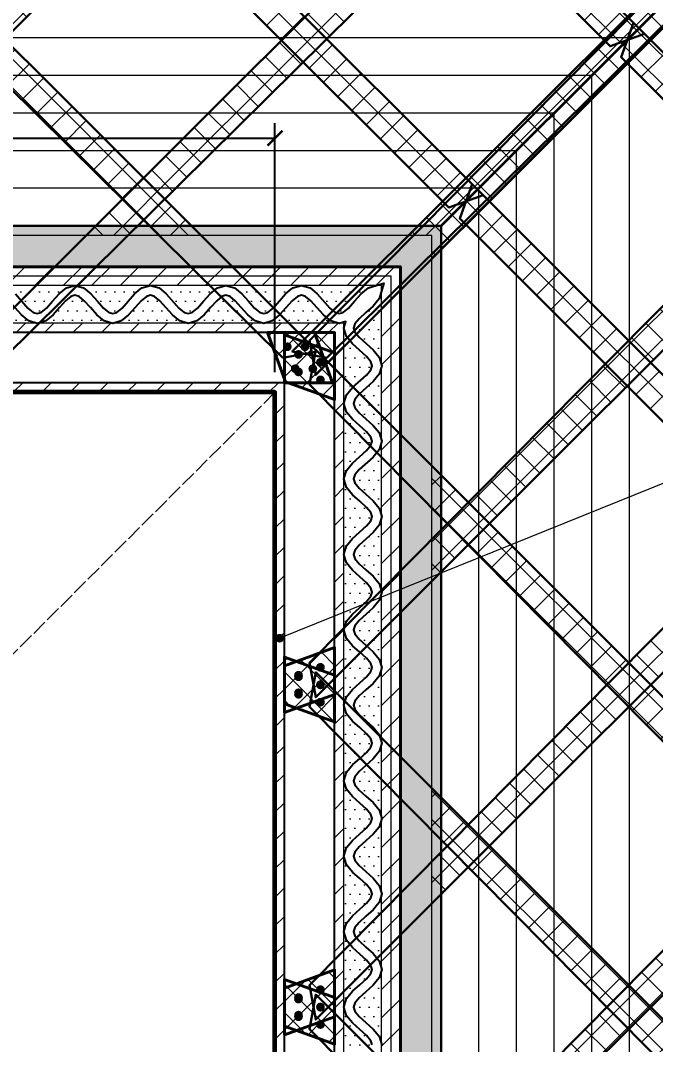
# Model space of a CAD drawing. Header units: millimetres. Extents: x -5750 to 7370, y -6735 to 6000.
# Drawn here: x 1687 to 4216, y -149 to 3931 of the extents above; entities that cross this region are included whole.
import ezdxf

# ---------------------------------------------------------------- set-up
doc = ezdxf.new("R2010")
doc.units = ezdxf.units.MM
doc.linetypes.add('DASHED', pattern=[1.524, 1.27, -0.254])
for name, color, linetype, lineweight in [('ANNOTATION', 4, 'CONTINUOUS', 18), ('CLADDING', 7, 'Continuous', 9), ('DIMS', 3, 'CONTINUOUS', 18), ('HATCH-CAST', 7, 'CONTINUOUS', 9), ('HATCH-INSULATION', 7, 'Continuous', 9), ('HATCH-PRINTED', 7, 'CONTINUOUS', 9), ('HIDDEN-AXIS', 8, 'DASHED', 18), ('LINES', 7, 'CONTINUOUS', 25), ('OUTLINE-CUT', 7, 'CONTINUOUS', 50), ('OUTLINE-FINE', 7, 'CONTINUOUS', 25), ('PRINTED-BEAD', 7, 'CONTINUOUS', 25)]:
    doc.layers.add(name, color=color, linetype=linetype, lineweight=lineweight)
doc.styles.get("Standard").update_dxf_attribs({"font": 'arial.ttf'})
doc.dimstyles.new('PYR-1-50', dxfattribs={"dimscale": 50, "dimtxt": 1.8, "dimasz": 1.2, "dimexe": 1.2, "dimexo": 0.8, "dimgap": 0.6, "dimtad": 1, "dimdec": 0, "dimtxsty": 'Standard', "dimblk": 'ARCHTICK', "dimcen": 2.5, "dimclrd": 3, "dimclre": 3, "dimclrt": 7, "dimazin": 3, "dimtfac": 1, "dimtmove": 0, "dimatfit": 3})

# ---------------------------------------------------------------- blocks, each defined once
blk = doc.blocks.new('_ARCHTICK')
at = {"color": 0, "linetype": 'BYBLOCK', "const_width": 0.15}
blk.add_lwpolyline([(-0.5, -0.5), (0.5, 0.5)], dxfattribs=at)

msp = doc.modelspace()

# ---------------------------------------------------------------- hatches: boundary and pattern name
at = {"layer": 'ANNOTATION', "ltscale": 50}
h = msp.add_hatch(color=7, dxfattribs=at)
h.dxf.hatch_style = 1
edge = h.paths.add_edge_path()
edge.add_arc((2718.8, 1470), 17.5, 0, 360)
at = {"layer": 'CLADDING', "ltscale": 50}
h = msp.add_hatch(color=7, dxfattribs=at)
h.dxf.hatch_style = 1
h.paths.add_polyline_path([(-2862.5, -3112.5), (-2862.5, 3112.5), (3362.5, 3112.5), (3362.5, -3112.5)])
h.paths.add_polyline_path([(-2825, -3075), (3325, -3075), (3325, 3075), (-2825, 3075)])
at = {"layer": 'HATCH-CAST', "ltscale": 50}
h = msp.add_hatch(dxfattribs=at)
h.set_pattern_fill('ANSI37', scale=25.197)
h.paths.add_polyline_path([(-4887.5, -5137.5), (-4887.5, 5137.5), (5387.5, 5137.5), (5387.5, -5137.5)])
h.paths.add_polyline_path([(-4662.5, -1509.4), (-4687.2, -1578), (-4662.5, -1602.7), (-4662.5, -2250.5), (-4687.2, -2275.2), (-4662.5, -2343.8), (-4662.5, -2793.8), (-4687.2, -2862.3), (-4662.5, -2887), (-4662.5, -3534.8), (-4687.2, -3559.5), (-4662.5, -3628.1), (-4662.5, -4078.1), (-4687.2, -4146.7), (-4662.5, -4171.4), (-4662.5, -4819.2), (-4687.2, -4843.9), (-4687.1, -4844.2), (-4731.1, -4887.8), (-4662.5, -4912.5), (-4637.8, -4981.1), (-4594.2, -4937.1), (-4593.9, -4937.2), (-4569.2, -4912.5), (-3921.4, -4912.5), (-3896.7, -4937.2), (-3828.1, -4912.5), (-3378.1, -4912.5), (-3309.5, -4937.2), (-3284.8, -4912.5), (-2637, -4912.5), (-2612.3, -4937.2), (-2543.8, -4912.5), (-2093.8, -4912.5), (-2025.2, -4937.2), (-2000.5, -4912.5), (-1352.7, -4912.5), (-1328, -4937.2), (-1259.4, -4912.5), (-809.4, -4912.5), (-740.8, -4937.2), (-716.1, -4912.5), (-68.3, -4912.5), (-43.6, -4937.2), (25, -4912.5), (475, -4912.5), (543.6, -4937.2), (568.3, -4912.5), (1216.1, -4912.5), (1240.8, -4937.2), (1309.4, -4912.5), (1759.4, -4912.5), (1828, -4937.2), (1852.7, -4912.5), (2500.5, -4912.5), (2525.2, -4937.2), (2593.8, -4912.5), (3043.8, -4912.5), (3112.3, -4937.2), (3137, -4912.5), (3784.8, -4912.5), (3809.5, -4937.2), (3878.1, -4912.5), (4328.1, -4912.5), (4396.7, -4937.2), (4421.4, -4912.5), (5069.2, -4912.5), (5093.9, -4937.2), (5094.2, -4937.1), (5137.8, -4981.1), (5162.5, -4912.5), (5231.1, -4887.8), (5187.1, -4844.2), (5187.2, -4843.9), (5162.5, -4819.2), (5162.5, -4171.4), (5187.2, -4146.7), (5162.5, -4078.1), (5162.5, -3628.1), (5187.2, -3559.5), (5162.5, -3534.8), (5162.5, -2887), (5187.2, -2862.3), (5162.5, -2793.8), (5162.5, -2343.8), (5187.2, -2275.2), (5162.5, -2250.5), (5162.5, -1602.7), (5187.2, -1578), (5162.5, -1509.4), (5162.5, -1059.4), (5187.2, -990.8), (5162.5, -966.1), (5162.5, -318.3), (5187.2, -293.6), (5162.5, -225), (5162.5, 225), (5187.2, 293.6), (5162.5, 318.3), (5162.5, 966.1), (5187.2, 990.8), (5162.5, 1059.4), (5162.5, 1509.4), (5187.2, 1578), (5162.5, 1602.7), (5162.5, 2250.5), (5187.2, 2275.2), (5162.5, 2343.8), (5162.5, 2793.8), (5187.2, 2862.3), (5162.5, 2887), (5162.5, 3534.8), (5187.2, 3559.5), (5162.5, 3628.1), (5162.5, 4078.1), (5187.2, 4146.7), (5162.5, 4171.4), (5162.5, 4819.2), (5187.2, 4843.9), (5187.1, 4844.2), (5231.1, 4887.8), (5162.5, 4912.5), (5137.8, 4981.1), (5094.2, 4937.1), (5093.9, 4937.2), (5069.2, 4912.5), (4421.4, 4912.5), (4396.7, 4937.2), (4328.1, 4912.5), (3878.1, 4912.5), (3809.5, 4937.2), (3784.8, 4912.5), (3137, 4912.5), (3112.3, 4937.2), (3043.8, 4912.5), (2593.8, 4912.5), (2525.2, 4937.2), (2500.5, 4912.5), (1852.7, 4912.5), (1828, 4937.2), (1759.4, 4912.5), (1309.4, 4912.5), (1240.8, 4937.2), (1216.1, 4912.5), (568.3, 4912.5), (543.6, 4937.2), (475, 4912.5), (25, 4912.5), (-43.6, 4937.2), (-68.3, 4912.5), (-716.1, 4912.5), (-740.8, 4937.2), (-809.4, 4912.5), (-1259.4, 4912.5), (-1328, 4937.2), (-1352.7, 4912.5), (-2000.5, 4912.5), (-2025.2, 4937.2), (-2093.8, 4912.5), (-2543.8, 4912.5), (-2612.3, 4937.2), (-2637, 4912.5), (-3284.8, 4912.5), (-3309.5, 4937.2), (-3378.1, 4912.5), (-3828.1, 4912.5), (-3896.7, 4937.2), (-3921.4, 4912.5), (-4569.2, 4912.5), (-4593.9, 4937.2), (-4594.2, 4937.1), (-4637.8, 4981.1), (-4662.5, 4912.5), (-4731.1, 4887.8), (-4687.1, 4844.2), (-4687.2, 4843.9), (-4662.5, 4819.2), (-4662.5, 4171.4), (-4687.2, 4146.7), (-4662.5, 4078.1), (-4662.5, 3628.1), (-4687.2, 3559.5), (-4662.5, 3534.8), (-4662.5, 2887), (-4687.2, 2862.3), (-4662.5, 2793.8), (-4662.5, 2343.8), (-4687.2, 2275.2), (-4662.5, 2250.5), (-4662.5, 1602.7), (-4687.2, 1578), (-4662.5, 1509.4), (-4662.5, 1059.4), (-4687.2, 990.8), (-4662.5, 966.1), (-4662.5, 318.3), (-4687.2, 293.6), (-4662.5, 225), (-4662.5, -225), (-4687.2, -293.6), (-4662.5, -318.3), (-4662.5, -966.1), (-4687.2, -990.8), (-4662.5, -1059.4)])
h = msp.add_hatch(dxfattribs=at)
h.set_pattern_fill('ANSI37', scale=25.197)
h.paths.add_polyline_path([(2405.8, 3075), (2238.7, 3075), (406.4, 4887.8), (543.6, 4937.2)])
h = msp.add_hatch(dxfattribs=at)
h.set_pattern_fill('ANSI37', scale=25.197)
h.paths.add_polyline_path([(3529.5, 3235.6), (3392.3, 3186.2), (1690.8, 4887.8), (1828, 4937.2)])
h = msp.add_hatch(dxfattribs=at)
h.set_pattern_fill('ANSI37', scale=25.197)
h.paths.add_polyline_path([(4171.7, 3877.8), (4034.5, 3828.4), (2975.2, 4887.8), (3112.3, 4937.2)])
h = msp.add_hatch(dxfattribs=at)
h.set_pattern_fill('ANSI37', scale=25.197)
h.paths.add_polyline_path([(2174, 4404.6), (1622.1, 3858.6), (1534.4, 3946.4), (2083.3, 4495.3)])
h = msp.add_hatch(dxfattribs=at)
h.set_pattern_fill('ANSI37', scale=25.197)
h.paths.add_polyline_path([(3458.3, 4404.6), (2906.5, 3858.6), (2818.8, 3946.4), (3367.6, 4495.3)])
h = msp.add_hatch(dxfattribs=at)
h.set_pattern_fill('ANSI37', scale=25.197)
h.paths.add_polyline_path([(4720.6, 4426.7), (4745.3, 4402), (4196.4, 3853.1), (4127.8, 3921.7), (4127.8, 3921.7), (4108.6, 3940.9), (4654.6, 4492.7), (4676.7, 4470.6), (4745.3, 4495.3)])
h = msp.add_hatch(dxfattribs=at)
h.set_pattern_fill('ANSI37', scale=25.197)
h.paths.add_polyline_path([(4171.7, 3877.8), (4127.8, 3921.7), (4127.8, 3921.7), (5187.2, 2862.3), (5137.8, 2725.2), (4078.4, 3784.5), (4103.1, 3853.1)])
h = msp.add_hatch(dxfattribs=at)
h.set_pattern_fill('ANSI37', scale=25.197)
h.paths.add_polyline_path([(2812.7, 3765.9), (2260.9, 3219.9), (2176.6, 3304.2), (2725.5, 3853.1)])
h = msp.add_hatch(dxfattribs=at)
h.set_pattern_fill('ANSI37', scale=25.197)
h.paths.add_polyline_path([(4015.9, 3847.1), (3469.9, 3295.3), (3460.9, 3304.2), (4009.8, 3853.1)])
h = msp.add_hatch(dxfattribs=at)
h.set_pattern_fill('ANSI37', scale=25.197)
h.paths.add_polyline_path([(4103.1, 3853.1), (4078.4, 3784.5), (4103.1, 3759.8), (3554.2, 3210.9), (3529.5, 3235.6), (3485.6, 3279.5), (3469.9, 3295.3), (4015.9, 3847.1), (4034.5, 3828.4)])
h = msp.add_hatch(dxfattribs=at)
h.set_pattern_fill('ANSI37', scale=25.197)
h.paths.add_polyline_path([(5137.8, 1440.8), (3436.2, 3142.3), (3460.9, 3210.9), (3529.5, 3235.6), (5187.2, 1578)])
h = msp.add_hatch(dxfattribs=at)
h.set_pattern_fill('ANSI37', scale=25.197)
h.paths.add_polyline_path([(2114.5, 3075), (1947.3, 3075), (2092.2, 3219.9), (2176.6, 3136.4)])
h = msp.add_hatch(dxfattribs=at)
h.set_pattern_fill('ANSI37', scale=25.197)
h.paths.add_polyline_path([(3367.6, 3210.9), (3377.1, 3201.5), (3252, 3075), (3231.7, 3075)])
h = msp.add_hatch(dxfattribs=at)
h.set_pattern_fill('ANSI37', scale=25.197)
h.paths.add_polyline_path([(3460.9, 3210.9), (3436.2, 3142.3), (3460.9, 3117.6), (3325, 2981.7), (3325, 3075), (3252, 3075), (3377.1, 3201.5), (3392.3, 3186.2)])
h = msp.add_hatch(dxfattribs=at)
h.set_pattern_fill('ANSI37', scale=25.197)
h.paths.add_polyline_path([(4654.6, 3208.3), (4745.3, 3117.6), (4196.4, 2568.8), (4108.6, 2656.5)])
h = msp.add_hatch(dxfattribs=at)
h.set_pattern_fill('ANSI37', scale=25.197)
h.paths.add_polyline_path([(2670.7, 2687.5), (2737.5, 2687.5), (2737.5, 2502)])
h = msp.add_hatch(dxfattribs=at)
h.set_pattern_fill('ANSI37', scale=25.197)
h.paths.add_polyline_path([(2737.5, 2487.5), (2937.5, 2487.5), (2937.5, 2687.5), (2737.5, 2687.5)])
h = msp.add_hatch(dxfattribs=at)
h.set_pattern_fill('ANSI37', scale=25.197)
h.paths.add_polyline_path([(4015.9, 2562.7), (4103.1, 2475.5), (3554.2, 1926.6), (3469.9, 2010.9)])
h = msp.add_hatch(dxfattribs=at)
h.set_pattern_fill('ANSI37', scale=25.197)
h.paths.add_polyline_path([(2752, 2487.5), (2929.3, 2487.5), (2937.5, 2487.5), (2937.5, 2420.7)])
h = msp.add_hatch(dxfattribs=at)
h.set_pattern_fill('ANSI37', scale=25.197)
h.paths.add_polyline_path([(5187.2, 293.6), (5137.8, 156.4), (3325, 1988.7), (3325, 2155.8)])
h = msp.add_hatch(dxfattribs=at)
h.set_pattern_fill('ANSI37', scale=25.197)
h.paths.add_polyline_path([(3325, 1697.3), (3325, 1864.5), (3386.4, 1926.6), (3469.9, 1842.2)])
h = msp.add_hatch(dxfattribs=at)
h.set_pattern_fill('ANSI37', scale=25.197)
h.paths.add_polyline_path([(4196.4, 1284.4), (4108.6, 1372.1), (4654.6, 1924), (4745.3, 1833.3)])
h = msp.add_hatch(dxfattribs=at)
h.set_pattern_fill('ANSI37', scale=25.197)
h.paths.add_polyline_path([(2937.5, 1432.4), (2937.5, 1322.9), (2785.4, 1377.7)])
h = msp.add_hatch(dxfattribs=at)
h.set_pattern_fill('ANSI37', scale=25.197)
h.paths.add_polyline_path([(2937.5, 1136.3), (2737.5, 1208.3), (2737.5, 1394.9), (2937.5, 1322.9)])
h = msp.add_hatch(dxfattribs=at)
h.set_pattern_fill('ANSI37', scale=25.197)
h.paths.add_polyline_path([(3554.2, 642.2), (3469.9, 726.5), (4021.8, 1284.4), (4108.6, 1196.6)])
h = msp.add_hatch(dxfattribs=at)
h.set_pattern_fill('ANSI37', scale=25.197)
h.paths.add_polyline_path([(2785.4, 1191.1), (2737.5, 1173.8), (2737.5, 1208.3)])
h = msp.add_hatch(dxfattribs=at)
h.set_pattern_fill('ANSI37', scale=25.197)
h.paths.add_polyline_path([(3325, 704.3), (3325, 871.4), (4108.6, 87.8), (4021.8, 0)])
h = msp.add_hatch(dxfattribs=at)
h.set_pattern_fill('ANSI37', scale=25.197)
h.paths.add_polyline_path([(3325, 413), (3325, 580.1), (3386.4, 642.2), (3469.9, 557.8)])
h = msp.add_hatch(dxfattribs=at)
h.set_pattern_fill('ANSI37', scale=25.197)
h.paths.add_polyline_path([(3325, -871.4), (3325, -704.3), (4657.2, 642.2), (4747.4, 551)])
h = msp.add_hatch(dxfattribs=at)
h.set_pattern_fill('ANSI37', scale=25.197)
h.paths.add_polyline_path([(2737.5, -110.5), (2737.5, 76), (2937.5, 148), (2937.5, -38.5)])
h = msp.add_hatch(dxfattribs=at)
h.set_pattern_fill('ANSI37', scale=25.197)
h.paths.add_polyline_path([(2737.5, 110.5), (2785.4, 93.3), (2737.5, 76)])
h = msp.add_hatch(dxfattribs=at)
h.set_pattern_fill('ANSI37', scale=25.197)
h.paths.add_polyline_path([(4108.6, -87.8), (4196.4, 0), (4747.4, -551), (4657.2, -642.2)])
h = msp.add_hatch(dxfattribs=at)
h.set_pattern_fill('ANSI37', scale=25.197)
h.paths.add_polyline_path([(2937.5, -148), (2785.4, -93.3), (2937.5, -38.5)])
at = {"layer": 'HATCH-INSULATION', "ltscale": 50}
h = msp.add_hatch(dxfattribs=at)
h.set_pattern_fill('DOTS', scale=23.622)
h.paths.add_polyline_path([(3325, -3075), (-2825, -3075), (-2825, 3075), (3325, 3075)])
h.paths.add_polyline_path([(-2700, 2950), (-2700, -2950), (3200, -2950), (3200, 2950)])
h = msp.add_hatch(dxfattribs=at)
h.set_pattern_fill('DOTS', scale=23.622)
h.paths.add_polyline_path([(1900.9, 2875), (1869.6, 2865.6), (1840.5, 2841.7), (1814.5, 2812.5), (1790.4, 2785.4), (1769.3, 2768.2), (1753.3, 2763.3), (1737.2, 2768.2), (1716.2, 2785.4), (1666.1, 2841.7), (1637, 2865.6), (1605.7, 2875)])
h = msp.add_hatch(dxfattribs=at)
h.set_pattern_fill('DOTS', scale=23.622)
h.paths.add_polyline_path([(1966.8, 2841.7), (1937.7, 2865.6), (1906.4, 2875), (2201.5, 2875), (2170.2, 2865.6), (2141.1, 2841.7), (2115.1, 2812.5), (2091, 2785.4), (2070, 2768.2), (2053.9, 2763.3), (2037.9, 2768.2), (2016.9, 2785.4), (1992.8, 2812.5)])
h = msp.add_hatch(dxfattribs=at)
h.set_pattern_fill('DOTS', scale=23.622)
h.paths.add_polyline_path([(2502.2, 2875), (2470.9, 2865.6), (2441.8, 2841.7), (2415.8, 2812.5), (2391.7, 2785.4), (2370.7, 2768.2), (2354.6, 2763.3), (2338.6, 2768.2), (2317.5, 2785.4), (2267.4, 2841.7), (2238.3, 2865.6), (2207, 2875)])
h = msp.add_hatch(dxfattribs=at)
h.set_pattern_fill('DOTS', scale=23.622)
h.paths.add_polyline_path([(2802.8, 2875), (2771.5, 2865.6), (2742.5, 2841.7), (2692.3, 2785.4), (2671.3, 2768.2), (2655.3, 2763.3), (2639.2, 2768.2), (2618.2, 2785.4), (2594.1, 2812.5), (2568.1, 2841.7), (2539, 2865.6), (2507.7, 2875)])
h = msp.add_hatch(dxfattribs=at)
h.set_pattern_fill('DOTS', scale=23.622)
h.paths.add_polyline_path([(3103.5, 2875), (3072.2, 2865.6), (3043.1, 2841.7), (3017.1, 2812.5), (2993, 2785.4), (2972, 2768.2), (2955.9, 2763.3), (2939.9, 2768.2), (2918.8, 2785.4), (2868.7, 2841.7), (2839.6, 2865.6), (2808.4, 2875)])
h = msp.add_hatch(dxfattribs=at)
h.set_pattern_fill('DOTS', scale=23.622)
h.paths.add_polyline_path([(1455.4, 2725), (1486.7, 2734.4), (1515.8, 2758.3), (1541.8, 2787.5), (1565.9, 2814.6), (1586.9, 2831.8), (1603, 2836.7), (1619, 2831.8), (1640, 2814.6), (1690.1, 2758.3), (1719.2, 2734.4), (1750.5, 2725)])
h = msp.add_hatch(dxfattribs=at)
h.set_pattern_fill('DOTS', scale=23.622)
h.paths.add_polyline_path([(1990.8, 2758.3), (2019.9, 2734.4), (2051.2, 2725), (1756, 2725), (1787.3, 2734.4), (1816.4, 2758.3), (1842.5, 2787.5), (1866.5, 2814.6), (1887.6, 2831.8), (1903.6, 2836.7), (1919.7, 2831.8), (1940.7, 2814.6), (1964.8, 2787.5)])
h = msp.add_hatch(dxfattribs=at)
h.set_pattern_fill('DOTS', scale=23.622)
h.paths.add_polyline_path([(2056.7, 2725), (2088, 2734.4), (2117.1, 2758.3), (2143.1, 2787.5), (2167.2, 2814.6), (2188.2, 2831.8), (2204.3, 2836.7), (2220.3, 2831.8), (2241.4, 2814.6), (2291.5, 2758.3), (2320.6, 2734.4), (2351.8, 2725)])
h = msp.add_hatch(dxfattribs=at)
h.set_pattern_fill('DOTS', scale=23.622)
h.paths.add_polyline_path([(2592.1, 2758.3), (2621.2, 2734.4), (2652.5, 2725), (2357.4, 2725), (2388.7, 2734.4), (2417.7, 2758.3), (2443.8, 2787.5), (2467.9, 2814.6), (2488.9, 2831.8), (2504.9, 2836.7), (2521, 2831.8), (2542, 2814.6), (2566.1, 2787.5)])
h = msp.add_hatch(dxfattribs=at)
h.set_pattern_fill('DOTS', scale=23.622)
h.paths.add_polyline_path([(2768.5, 2814.6), (2789.5, 2831.8), (2805.6, 2836.7), (2821.6, 2831.8), (2842.7, 2814.6), (2892.8, 2758.3), (2921.9, 2734.4), (2953.2, 2725), (2658, 2725), (2689.3, 2734.4), (2718.4, 2758.3)])
h = msp.add_hatch(dxfattribs=at)
h.set_pattern_fill('DOTS', scale=23.622)
h.paths.add_polyline_path([(3125, 2558.4), (3115.6, 2589.6), (3091.7, 2618.7), (3035.4, 2668.8), (3018.2, 2689.9), (3013.3, 2705.9), (3018.2, 2722), (3035.4, 2743), (3062.5, 2767.1), (3091.7, 2793.1), (3115.6, 2822.2), (3125, 2853.5)])
h = msp.add_hatch(dxfattribs=at)
h.set_pattern_fill('DOTS', scale=23.622)
h.paths.add_polyline_path([(2975, 2725), (2958.7, 2725), (2982, 2732), (2975, 2708.7)])
h = msp.add_hatch(dxfattribs=at)
h.set_pattern_fill('DOTS', scale=23.622)
h.paths.add_polyline_path([(3064.6, 2592.7), (3081.8, 2571.6), (3086.7, 2555.6), (3081.8, 2539.5), (3064.6, 2518.5), (3008.3, 2468.4), (2984.4, 2439.3), (2975, 2408), (2975, 2703.2), (2984.4, 2671.9), (3008.3, 2642.8)])
h = msp.add_hatch(dxfattribs=at)
h.set_pattern_fill('DOTS', scale=23.622)
h.paths.add_polyline_path([(3125, 2257.7), (3115.6, 2289), (3091.7, 2318.1), (3062.5, 2344.1), (3035.4, 2368.2), (3018.2, 2389.2), (3013.3, 2405.3), (3018.2, 2421.3), (3035.4, 2442.3), (3091.7, 2492.5), (3115.6, 2521.5), (3125, 2552.8)])
h = msp.add_hatch(dxfattribs=at)
h.set_pattern_fill('DOTS', scale=23.622)
h.paths.add_polyline_path([(2975, 2402.5), (2984.4, 2371.2), (3008.3, 2342.1), (3037.5, 2316.1), (3064.6, 2292), (3081.8, 2271), (3086.7, 2254.9), (3081.8, 2238.9), (3064.6, 2217.9), (3008.3, 2167.7), (2984.4, 2138.7), (2975, 2107.4)])
h = msp.add_hatch(dxfattribs=at)
h.set_pattern_fill('DOTS', scale=23.622)
h.paths.add_polyline_path([(3125, 1957), (3115.6, 1988.3), (3091.7, 2017.4), (3062.5, 2043.4), (3035.4, 2067.5), (3018.2, 2088.6), (3013.3, 2104.6), (3018.2, 2120.7), (3035.4, 2141.7), (3091.7, 2191.8), (3115.6, 2220.9), (3125, 2252.2)])
h = msp.add_hatch(dxfattribs=at)
h.set_pattern_fill('DOTS', scale=23.622)
h.paths.add_polyline_path([(2975, 2101.8), (2984.4, 2070.6), (3008.3, 2041.5), (3037.5, 2015.4), (3064.6, 1991.4), (3081.8, 1970.3), (3086.7, 1954.3), (3081.8, 1938.2), (3064.6, 1917.2), (3008.3, 1867.1), (2984.4, 1838), (2975, 1806.7)])
h = msp.add_hatch(dxfattribs=at)
h.set_pattern_fill('DOTS', scale=23.622)
h.paths.add_polyline_path([(3125, 1656.4), (3115.6, 1687.7), (3091.7, 1716.8), (3062.5, 1742.8), (3035.4, 1766.9), (3018.2, 1787.9), (3013.3, 1803.9), (3018.2, 1820), (3035.4, 1841), (3091.7, 1891.1), (3115.6, 1920.2), (3125, 1951.5)])
h = msp.add_hatch(dxfattribs=at)
h.set_pattern_fill('DOTS', scale=23.622)
h.paths.add_polyline_path([(2975, 1801.2), (2984.4, 1769.9), (3008.3, 1740.8), (3037.5, 1714.8), (3064.6, 1690.7), (3081.8, 1669.7), (3086.7, 1653.6), (3081.8, 1637.6), (3064.6, 1616.5), (3008.3, 1566.4), (2984.4, 1537.3), (2975, 1506)])
h = msp.add_hatch(dxfattribs=at)
h.set_pattern_fill('DOTS', scale=23.622)
h.paths.add_polyline_path([(3125, 1355.7), (3115.6, 1387), (3091.7, 1416.1), (3062.5, 1442.1), (3035.4, 1466.2), (3018.2, 1487.2), (3013.3, 1503.3), (3018.2, 1519.3), (3035.4, 1540.4), (3091.7, 1590.5), (3115.6, 1619.6), (3125, 1650.9)])
h = msp.add_hatch(dxfattribs=at)
h.set_pattern_fill('DOTS', scale=23.622)
h.paths.add_polyline_path([(3008.3, 1265.8), (2984.4, 1236.7), (2975, 1205.4), (2975, 1500.5), (2984.4, 1469.2), (3008.3, 1440.1), (3037.5, 1414.1), (3064.6, 1390), (3081.8, 1369), (3086.7, 1353), (3081.8, 1336.9), (3064.6, 1315.9), (3037.5, 1291.8)])
h = msp.add_hatch(dxfattribs=at)
h.set_pattern_fill('DOTS', scale=23.622)
h.paths.add_polyline_path([(3091.7, 1289.8), (3115.6, 1318.9), (3125, 1350.2), (3125, 1055.1), (3115.6, 1086.4), (3091.7, 1115.4), (3062.5, 1141.5), (3035.4, 1165.6), (3018.2, 1186.6), (3013.3, 1202.6), (3018.2, 1218.7), (3035.4, 1239.7), (3062.5, 1263.8)])
h = msp.add_hatch(dxfattribs=at)
h.set_pattern_fill('DOTS', scale=23.622)
h.paths.add_polyline_path([(3008.3, 965.1), (2984.4, 936), (2975, 904.7), (2975, 1199.9), (2984.4, 1168.6), (3008.3, 1139.5), (3037.5, 1113.5), (3064.6, 1089.4), (3081.8, 1068.4), (3086.7, 1052.3), (3081.8, 1036.2), (3064.6, 1015.2), (3037.5, 991.1)])
h = msp.add_hatch(dxfattribs=at)
h.set_pattern_fill('DOTS', scale=23.622)
h.paths.add_polyline_path([(3091.7, 989.2), (3115.6, 1018.2), (3125, 1049.5), (3125, 754.4), (3115.6, 785.7), (3091.7, 814.8), (3062.5, 840.8), (3035.4, 864.9), (3018.2, 885.9), (3013.3, 902), (3018.2, 918), (3035.4, 939.1), (3062.5, 963.1)])
h = msp.add_hatch(dxfattribs=at)
h.set_pattern_fill('DOTS', scale=23.622)
h.paths.add_polyline_path([(3008.3, 664.5), (2984.4, 635.4), (2975, 604.1), (2975, 899.2), (2984.4, 867.9), (3008.3, 838.8), (3037.5, 812.8), (3064.6, 788.7), (3081.8, 767.7), (3086.7, 751.6), (3081.8, 735.6), (3064.6, 714.6), (3037.5, 690.5)])
h = msp.add_hatch(dxfattribs=at)
h.set_pattern_fill('DOTS', scale=23.622)
h.paths.add_polyline_path([(3091.7, 688.5), (3115.6, 717.6), (3125, 748.9), (3125, 453.7), (3115.6, 485), (3091.7, 514.1), (3062.5, 540.2), (3035.4, 564.2), (3018.2, 585.3), (3013.3, 601.3), (3018.2, 617.4), (3035.4, 638.4), (3062.5, 662.5)])
h = msp.add_hatch(dxfattribs=at)
h.set_pattern_fill('DOTS', scale=23.622)
h.paths.add_polyline_path([(3008.3, 363.8), (2984.4, 334.7), (2975, 303.4), (2975, 598.6), (2984.4, 567.3), (3008.3, 538.2), (3037.5, 512.2), (3064.6, 488.1), (3081.8, 467), (3086.7, 451), (3081.8, 434.9), (3064.6, 413.9), (3037.5, 389.8)])
h = msp.add_hatch(dxfattribs=at)
h.set_pattern_fill('DOTS', scale=23.622)
h.paths.add_polyline_path([(3091.7, 387.8), (3115.6, 416.9), (3125, 448.2), (3125, 153.1), (3115.6, 184.4), (3091.7, 213.5), (3062.5, 239.5), (3035.4, 263.6), (3018.2, 284.6), (3013.3, 300.7), (3018.2, 316.7), (3035.4, 337.7), (3062.5, 361.8)])
h = msp.add_hatch(dxfattribs=at)
h.set_pattern_fill('DOTS', scale=23.622)
h.paths.add_polyline_path([(3008.3, 63.1), (2984.4, 34.1), (2975, 2.8), (2975, 297.9), (2984.4, 266.6), (3008.3, 237.5), (3037.5, 211.5), (3064.6, 187.4), (3081.8, 166.4), (3086.7, 150.3), (3081.8, 134.3), (3064.6, 113.2), (3037.5, 89.2)])
h = msp.add_hatch(dxfattribs=at)
h.set_pattern_fill('DOTS', scale=23.622)
h.paths.add_polyline_path([(3091.7, 87.2), (3115.6, 116.3), (3125, 147.6), (3125, -147.6), (3115.6, -116.3), (3091.7, -87.2), (3062.5, -61.2), (3035.4, -37.1), (3018.2, -16.1), (3013.3, 0), (3018.2, 16.1), (3035.4, 37.1), (3062.5, 61.2)])
h = msp.add_hatch(dxfattribs=at)
h.set_pattern_fill('DOTS', scale=23.622)
h.paths.add_polyline_path([(3008.3, -237.5), (2984.4, -266.6), (2975, -297.9), (2975, -2.8), (2984.4, -34.1), (3008.3, -63.1), (3037.5, -89.2), (3064.6, -113.2), (3081.8, -134.3), (3086.7, -150.3), (3081.8, -166.4), (3064.6, -187.4), (3037.5, -211.5)])
at = {"layer": 'HATCH-PRINTED', "ltscale": 50}
h = msp.add_hatch(dxfattribs=at)
h.set_pattern_fill('ANSI31', scale=25.197)
h.paths.add_polyline_path([(3200, 2950), (3200, -2950), (-2700, -2950), (-2700, 2950)])
h.paths.add_polyline_path([(3125, 1049.5), (3125.8, 1052.3), (3125, 1055.1), (3125, 1350.2), (3125.8, 1353), (3125, 1355.7), (3125, 1650.9), (3125.8, 1653.6), (3125, 1656.4), (3125, 1951.5), (3125.8, 1954.3), (3125, 1957), (3125, 2252.2), (3125.8, 2254.9), (3125, 2257.7), (3125, 2552.8), (3125.8, 2555.6), (3125, 2558.4), (3125, 2853.5), (3134.3, 2884.3), (3103.5, 2875), (2808.4, 2875), (2805.6, 2875.8), (2802.8, 2875), (2507.7, 2875), (2504.9, 2875.8), (2502.2, 2875), (2207, 2875), (2204.3, 2875.8), (2201.5, 2875), (1906.4, 2875), (1903.6, 2875.8), (1900.9, 2875), (1605.7, 2875), (1603, 2875.8), (1600.2, 2875), (1305.1, 2875), (1302.3, 2875.8), (1299.5, 2875), (1004.4, 2875), (1001.6, 2875.8), (998.9, 2875), (703.7, 2875), (701, 2875.8), (698.2, 2875), (403.1, 2875), (400.3, 2875.8), (397.6, 2875), (102.4, 2875), (99.7, 2875.8), (96.9, 2875), (-198.2, 2875), (-201, 2875.8), (-203.7, 2875), (-498.9, 2875), (-501.6, 2875.8), (-504.4, 2875), (-799.5, 2875), (-802.3, 2875.8), (-805.1, 2875), (-1100.2, 2875), (-1103, 2875.8), (-1105.7, 2875), (-1400.9, 2875), (-1403.6, 2875.8), (-1406.4, 2875), (-1701.5, 2875), (-1704.3, 2875.8), (-1707, 2875), (-2002.2, 2875), (-2004.9, 2875.8), (-2007.7, 2875), (-2302.8, 2875), (-2305.6, 2875.8), (-2308.4, 2875), (-2603.5, 2875), (-2634.3, 2884.3), (-2625, 2853.5), (-2625, 2558.4), (-2625.8, 2555.6), (-2625, 2552.8), (-2625, 2257.7), (-2625.8, 2254.9), (-2625, 2252.2), (-2625, 1957), (-2625.8, 1954.3), (-2625, 1951.5), (-2625, 1656.4), (-2625.8, 1653.6), (-2625, 1650.9), (-2625, 1355.7), (-2625.8, 1353), (-2625, 1350.2), (-2625, 1055.1), (-2625.8, 1052.3), (-2625, 1049.5), (-2625, 754.4), (-2625.8, 751.6), (-2625, 748.9), (-2625, 453.7), (-2625.8, 451), (-2625, 448.2), (-2625, 153.1), (-2625.8, 150.3), (-2625, 147.6), (-2625, -147.6), (-2625.8, -150.3), (-2625, -153.1), (-2625, -448.2), (-2625.8, -451), (-2625, -453.7), (-2625, -748.9), (-2625.8, -751.6), (-2625, -754.4), (-2625, -1049.5), (-2625.8, -1052.3), (-2625, -1055.1), (-2625, -1350.2), (-2625.8, -1353), (-2625, -1355.7), (-2625, -1650.9), (-2625.8, -1653.6), (-2625, -1656.4), (-2625, -1951.5), (-2625.8, -1954.3), (-2625, -1957), (-2625, -2252.2), (-2625.8, -2254.9), (-2625, -2257.7), (-2625, -2552.8), (-2625.8, -2555.6), (-2625, -2558.4), (-2625, -2853.5), (-2634.3, -2884.3), (-2603.5, -2875), (-2308.4, -2875), (-2305.6, -2875.8), (-2302.8, -2875), (-2007.7, -2875), (-2004.9, -2875.8), (-2002.2, -2875), (-1707, -2875), (-1704.3, -2875.8), (-1701.5, -2875), (-1406.4, -2875), (-1403.6, -2875.8), (-1400.9, -2875), (-1105.7, -2875), (-1103, -2875.8), (-1100.2, -2875), (-805.1, -2875), (-802.3, -2875.8), (-799.5, -2875), (-504.4, -2875), (-501.6, -2875.8), (-498.9, -2875), (-203.7, -2875), (-201, -2875.8), (-198.2, -2875), (96.9, -2875), (99.7, -2875.8), (102.4, -2875), (397.6, -2875), (400.3, -2875.8), (403.1, -2875), (698.2, -2875), (701, -2875.8), (703.7, -2875), (998.9, -2875), (1001.6, -2875.8), (1004.4, -2875), (1299.5, -2875), (1302.3, -2875.8), (1305.1, -2875), (1600.2, -2875), (1603, -2875.8), (1605.7, -2875), (1900.9, -2875), (1903.6, -2875.8), (1906.4, -2875), (2201.5, -2875), (2204.3, -2875.8), (2207, -2875), (2502.2, -2875), (2504.9, -2875.8), (2507.7, -2875), (2802.8, -2875), (2805.6, -2875.8), (2808.4, -2875), (3103.5, -2875), (3134.3, -2884.3), (3125, -2853.5), (3125, -2558.4), (3125.8, -2555.6), (3125, -2552.8), (3125, -2257.7), (3125.8, -2254.9), (3125, -2252.2), (3125, -1957), (3125.8, -1954.3), (3125, -1951.5), (3125, -1656.4), (3125.8, -1653.6), (3125, -1650.9), (3125, -1355.7), (3125.8, -1353), (3125, -1350.2), (3125, -1055.1), (3125.8, -1052.3), (3125, -1049.5), (3125, -754.4), (3125.8, -751.6), (3125, -748.9), (3125, -453.7), (3125.8, -451), (3125, -448.2), (3125, -153.1), (3125.8, -150.3), (3125, -147.6), (3125, 147.6), (3125.8, 150.3), (3125, 153.1), (3125, 448.2), (3125.8, 451), (3125, 453.7), (3125, 748.9), (3125.8, 751.6), (3125, 754.4)])
h = msp.add_hatch(dxfattribs=at)
h.set_pattern_fill('ANSI31', scale=25.197)
h.paths.add_polyline_path([(-649.2, -2725), (-652, -2724.2), (-654.7, -2725), (-949.9, -2725), (-952.6, -2724.2), (-955.4, -2725), (-1250.5, -2725), (-1253.3, -2724.2), (-1256, -2725), (-1551.2, -2725), (-1553.9, -2724.2), (-1556.7, -2725), (-1851.8, -2725), (-1854.6, -2724.2), (-1857.4, -2725), (-2152.5, -2725), (-2155.3, -2724.2), (-2158, -2725), (-2453.2, -2725), (-2455.9, -2724.2), (-2458.7, -2725), (-2475, -2725), (-2475, -2708.7), (-2474.2, -2705.9), (-2475, -2703.2), (-2475, -2408), (-2474.2, -2405.3), (-2475, -2402.5), (-2475, -2107.4), (-2474.2, -2104.6), (-2475, -2101.8), (-2475, -1806.7), (-2474.2, -1803.9), (-2475, -1801.2), (-2475, -1506), (-2474.2, -1503.3), (-2475, -1500.5), (-2475, -1205.4), (-2474.2, -1202.6), (-2475, -1199.9), (-2475, -904.7), (-2474.2, -902), (-2475, -899.2), (-2475, -604.1), (-2474.2, -601.3), (-2475, -598.6), (-2475, -303.4), (-2474.2, -300.7), (-2475, -297.9), (-2475, -2.8), (-2474.2, 0), (-2475, 2.8), (-2475, 297.9), (-2474.2, 300.7), (-2475, 303.4), (-2475, 598.6), (-2474.2, 601.3), (-2475, 604.1), (-2475, 899.2), (-2474.2, 902), (-2475, 904.7), (-2475, 1199.9), (-2474.2, 1202.6), (-2475, 1205.4), (-2475, 1500.5), (-2474.2, 1503.3), (-2475, 1506), (-2475, 1801.2), (-2474.2, 1803.9), (-2475, 1806.7), (-2475, 2101.8), (-2474.2, 2104.6), (-2475, 2107.4), (-2475, 2402.5), (-2474.2, 2405.3), (-2475, 2408), (-2475, 2703.2), (-2474.2, 2705.9), (-2475, 2708.7), (-2475, 2725), (-2458.7, 2725), (-2455.9, 2724.2), (-2453.2, 2725), (-2158, 2725), (-2155.3, 2724.2), (-2152.5, 2725), (-1857.4, 2725), (-1854.6, 2724.2), (-1851.8, 2725), (-1556.7, 2725), (-1553.9, 2724.2), (-1551.2, 2725), (-1256, 2725), (-1253.3, 2724.2), (-1250.5, 2725), (-955.4, 2725), (-952.6, 2724.2), (-949.9, 2725), (-654.7, 2725), (-652, 2724.2), (-649.2, 2725), (-354.1, 2725), (-351.3, 2724.2), (-348.6, 2725), (-53.4, 2725), (-50.7, 2724.2), (-47.9, 2725), (247.2, 2725), (250, 2724.2), (252.8, 2725), (547.9, 2725), (550.7, 2724.2), (553.4, 2725), (848.6, 2725), (851.3, 2724.2), (854.1, 2725), (1149.2, 2725), (1152, 2724.2), (1154.7, 2725), (1449.9, 2725), (1452.6, 2724.2), (1455.4, 2725), (1750.5, 2725), (1753.3, 2724.2), (1756, 2725), (2051.2, 2725), (2053.9, 2724.2), (2056.7, 2725), (2351.8, 2725), (2354.6, 2724.2), (2357.4, 2725), (2652.5, 2725), (2655.3, 2724.2), (2658, 2725), (2953.2, 2725), (2955.9, 2724.2), (2958.7, 2725), (2975, 2725), (2975, 2708.7), (2974.2, 2705.9), (2975, 2703.2), (2975, 2408), (2974.2, 2405.3), (2975, 2402.5), (2975, 2107.4), (2974.2, 2104.6), (2975, 2101.8), (2975, 1806.7), (2974.2, 1803.9), (2975, 1801.2), (2975, 1506), (2974.2, 1503.3), (2975, 1500.5), (2975, 1205.4), (2974.2, 1202.6), (2975, 1199.9), (2975, 904.7), (2974.2, 902), (2975, 899.2), (2975, 604.1), (2974.2, 601.3), (2975, 598.6), (2975, 303.4), (2974.2, 300.7), (2975, 297.9), (2975, 2.8), (2974.2, 0), (2975, -2.8), (2975, -297.9), (2974.2, -300.7), (2975, -303.4), (2975, -598.6), (2974.2, -601.3), (2975, -604.1), (2975, -899.2), (2974.2, -902), (2975, -904.7), (2975, -1199.9), (2974.2, -1202.6), (2975, -1205.4), (2975, -1500.5), (2974.2, -1503.3), (2975, -1506), (2975, -1801.2), (2974.2, -1803.9), (2975, -1806.7), (2975, -2101.8), (2974.2, -2104.6), (2975, -2107.4), (2975, -2402.5), (2974.2, -2405.3), (2975, -2408), (2975, -2703.2), (2974.2, -2705.9), (2975, -2708.7), (2975, -2725), (2958.7, -2725), (2955.9, -2724.2), (2953.2, -2725), (2658, -2725), (2655.3, -2724.2), (2652.5, -2725), (2357.4, -2725), (2354.6, -2724.2), (2351.8, -2725), (2056.7, -2725), (2053.9, -2724.2), (2051.2, -2725), (1756, -2725), (1753.3, -2724.2), (1750.5, -2725), (1455.4, -2725), (1452.6, -2724.2), (1449.9, -2725), (1154.7, -2725), (1152, -2724.2), (1149.2, -2725), (854.1, -2725), (851.3, -2724.2), (848.6, -2725), (553.4, -2725), (550.7, -2724.2), (547.9, -2725), (252.8, -2725), (250, -2724.2), (247.2, -2725), (-47.9, -2725), (-50.7, -2724.2), (-53.4, -2725), (-348.6, -2725), (-351.3, -2724.2), (-354.1, -2725)])
h.paths.add_polyline_path([(288.5, 2687.5), (211.5, 2687.5), (102, 2687.5), (-886.3, 2687.5), (-995.8, 2687.5), (-1072.9, 2687.5), (-1182.4, 2687.5), (-2170.7, 2687.5), (-2237.5, 2687.5), (-2357.3, 2687.5), (-2437.5, 2687.5), (-2437.5, 2607.3), (-2437.5, 2487.5), (-2437.5, 2420.7), (-2437.5, 1432.4), (-2437.5, 1322.9), (-2437.5, 1245.8), (-2437.5, 1136.3), (-2437.5, 148), (-2437.5, 38.5), (-2437.5, -38.5), (-2437.5, -148), (-2437.5, -1136.3), (-2437.5, -1245.8), (-2437.5, -1322.9), (-2437.5, -1432.4), (-2437.5, -2420.7), (-2437.5, -2487.5), (-2437.5, -2607.3), (-2437.5, -2687.5), (-2357.3, -2687.5), (-2237.5, -2687.5), (-2170.7, -2687.5), (-1182.4, -2687.5), (-1072.9, -2687.5), (-995.8, -2687.5), (-886.3, -2687.5), (102, -2687.5), (211.5, -2687.5), (288.5, -2687.5), (398, -2687.5), (1386.3, -2687.5), (1495.8, -2687.5), (1572.9, -2687.5), (1682.4, -2687.5), (2670.7, -2687.5), (2737.5, -2687.5), (2857.3, -2687.5), (2937.5, -2687.5), (2937.5, -2607.3), (2937.5, -2487.5), (2937.5, -2420.7), (2937.5, -1432.4), (2937.5, -1322.9), (2937.5, -1245.8), (2937.5, -1136.3), (2937.5, -148), (2937.5, -38.5), (2937.5, 38.5), (2937.5, 148), (2937.5, 1136.3), (2937.5, 1245.8), (2937.5, 1322.9), (2937.5, 1432.4), (2937.5, 2420.7), (2937.5, 2487.5), (2937.5, 2607.3), (2937.5, 2687.5), (2857.3, 2687.5), (2737.5, 2687.5), (2670.7, 2687.5), (1682.4, 2687.5), (1572.9, 2687.5), (1495.8, 2687.5), (1386.3, 2687.5), (398, 2687.5)])
h = msp.add_hatch(dxfattribs=at)
h.set_pattern_fill('ANSI31', scale=25.197)
h.paths.add_polyline_path([(-923.8, -2487.5), (-958.3, -2487.5), (-1110.4, -2487.5), (-1144.9, -2487.5), (-2237.5, -2487.5), (-2237.5, -1394.9), (-2237.5, -1360.4), (-2237.5, -1208.3), (-2237.5, -1173.8), (-2237.5, -110.5), (-2237.5, -76), (-2237.5, 76), (-2237.5, 110.5), (-2237.5, 1173.8), (-2237.5, 1208.3), (-2237.5, 1360.4), (-2237.5, 1394.9), (-2237.5, 2487.5), (-1144.9, 2487.5), (-1110.4, 2487.5), (-958.3, 2487.5), (-923.8, 2487.5), (139.5, 2487.5), (174, 2487.5), (326, 2487.5), (360.5, 2487.5), (1423.8, 2487.5), (1458.3, 2487.5), (1610.4, 2487.5), (1644.9, 2487.5), (2737.5, 2487.5), (2737.5, 1394.9), (2737.5, 1360.4), (2737.5, 1208.3), (2737.5, 1173.8), (2737.5, 110.5), (2737.5, 76), (2737.5, -76), (2737.5, -110.5), (2737.5, -1173.8), (2737.5, -1208.3), (2737.5, -1360.4), (2737.5, -1394.9), (2737.5, -2487.5), (1644.9, -2487.5), (1610.4, -2487.5), (1458.3, -2487.5), (1423.8, -2487.5), (360.5, -2487.5), (326, -2487.5), (174, -2487.5), (139.5, -2487.5)])
h.paths.add_polyline_path([(2700, 2450), (-2200, 2450), (-2200, -2450), (2700, -2450)])
at = {"layer": 'LINES', "ltscale": 50}
h = msp.add_hatch(color=7, dxfattribs=at)
h.dxf.hatch_style = 1
edge = h.paths.add_edge_path()
edge.add_arc((2749.2, 2631.2), 17.5, 0, 360)
h = msp.add_hatch(color=7, dxfattribs=at)
h.dxf.hatch_style = 1
edge = h.paths.add_edge_path()
edge.add_arc((2793.8, 2600.8), 17.5, 0, 360)
h = msp.add_hatch(color=7, dxfattribs=at)
h.dxf.hatch_style = 1
edge = h.paths.add_edge_path()
edge.add_arc((2819.2, 2631.2), 17.5, 0, 360)
h = msp.add_hatch(color=7, dxfattribs=at)
h.dxf.hatch_style = 1
edge = h.paths.add_edge_path()
edge.add_arc((2881.2, 2569.2), 17.5, 0, 360)
h = msp.add_hatch(color=7, dxfattribs=at)
h.dxf.hatch_style = 1
edge = h.paths.add_edge_path()
edge.add_arc((2780.8, 2543.8), 17.5, 0, 360)
h = msp.add_hatch(color=7, dxfattribs=at)
h.dxf.hatch_style = 1
edge = h.paths.add_edge_path()
edge.add_arc((2793.8, 2530.8), 17.5, 0, 360)
h = msp.add_hatch(color=7, dxfattribs=at)
h.dxf.hatch_style = 1
edge = h.paths.add_edge_path()
edge.add_arc((2850.8, 2543.8), 17.5, 0, 360)
h = msp.add_hatch(color=7, dxfattribs=at)
h.dxf.hatch_style = 1
edge = h.paths.add_edge_path()
edge.add_arc((2881.2, 2499.2), 17.5, 0, 360)
h = msp.add_hatch(color=7, dxfattribs=at)
h.dxf.hatch_style = 1
edge = h.paths.add_edge_path()
edge.add_arc((2881.2, 1353.9), 17.5, 0, 360)
h = msp.add_hatch(color=7, dxfattribs=at)
h.dxf.hatch_style = 1
edge = h.paths.add_edge_path()
edge.add_arc((2793.8, 1322.4), 17.5, 0, 360)
h = msp.add_hatch(color=7, dxfattribs=at)
h.dxf.hatch_style = 1
edge = h.paths.add_edge_path()
edge.add_arc((2793.8, 1316.4), 17.5, 0, 360)
h = msp.add_hatch(color=7, dxfattribs=at)
h.dxf.hatch_style = 1
edge = h.paths.add_edge_path()
edge.add_arc((2793.8, 1252.4), 17.5, 0, 360)
h = msp.add_hatch(color=7, dxfattribs=at)
h.dxf.hatch_style = 1
edge = h.paths.add_edge_path()
edge.add_arc((2881.2, 1284.9), 17.5, 0, 360)
h = msp.add_hatch(color=7, dxfattribs=at)
h.dxf.hatch_style = 1
edge = h.paths.add_edge_path()
edge.add_arc((2881.2, 1283.9), 17.5, 0, 360)
h = msp.add_hatch(color=7, dxfattribs=at)
h.dxf.hatch_style = 1
edge = h.paths.add_edge_path()
edge.add_arc((2793.8, 1246.4), 17.5, 0, 360)
h = msp.add_hatch(color=7, dxfattribs=at)
h.dxf.hatch_style = 1
edge = h.paths.add_edge_path()
edge.add_arc((2881.2, 1214.9), 17.5, 0, 360)
h = msp.add_hatch(color=7, dxfattribs=at)
h.dxf.hatch_style = 1
edge = h.paths.add_edge_path()
edge.add_arc((2881.2, 69.5), 17.5, 0, 360)
h = msp.add_hatch(color=7, dxfattribs=at)
h.dxf.hatch_style = 1
edge = h.paths.add_edge_path()
edge.add_arc((2793.8, 38), 17.5, 0, 360)
h = msp.add_hatch(color=7, dxfattribs=at)
h.dxf.hatch_style = 1
edge = h.paths.add_edge_path()
edge.add_arc((2793.8, 32), 17.5, 0, 360)
h = msp.add_hatch(color=7, dxfattribs=at)
h.dxf.hatch_style = 1
edge = h.paths.add_edge_path()
edge.add_arc((2881.2, 0.5), 17.5, 0, 360)
h = msp.add_hatch(color=7, dxfattribs=at)
h.dxf.hatch_style = 1
edge = h.paths.add_edge_path()
edge.add_arc((2881.2, -0.5), 17.5, 0, 360)
h = msp.add_hatch(color=7, dxfattribs=at)
h.dxf.hatch_style = 1
edge = h.paths.add_edge_path()
edge.add_arc((2793.8, -32), 17.5, 0, 360)
h = msp.add_hatch(color=7, dxfattribs=at)
h.dxf.hatch_style = 1
edge = h.paths.add_edge_path()
edge.add_arc((2793.8, -38), 17.5, 0, 360)
h = msp.add_hatch(color=7, dxfattribs=at)
h.dxf.hatch_style = 1
edge = h.paths.add_edge_path()
edge.add_arc((2881.2, -69.5), 17.5, 0, 360)

# ---------------------------------------------------------------- linework, layer by layer
at = {"layer": 'ANNOTATION', "lineweight": 20, "ltscale": 50}
msp.add_lwpolyline([(7250, 3300), (2718.8, 1470)], dxfattribs=at)
at = {"layer": 'HIDDEN-AXIS', "linetype": 'DASHED', "lineweight": 20, "ltscale": 50}
msp.add_lwpolyline([(2700, 2450), (750, 500)], dxfattribs=at)
at = {"layer": 'LINES', "lineweight": 35, "ltscale": 50}
msp.add_lwpolyline([(5912.5, 5662.5), (3362.5, 3112.5)], dxfattribs=at)
at = {"layer": 'OUTLINE-CUT', "lineweight": 40, "ltscale": 50}
for points in [[(-2700, -2950), (3200, -2950), (3200, 2950), (-2700, 2950)], [(2929.3, 2487.5), (2857.3, 2687.5), (2670.7, 2687.5), (2742.7, 2487.5)], [(2737.5, 2487.5), (2937.5, 2487.5), (2937.5, 2687.5), (2737.5, 2687.5)], [(2737.5, 2492.7), (2937.5, 2420.7), (2937.5, 2607.3), (2737.5, 2679.3)], [(2737.5, 1173.8), (2937.5, 1245.8), (2937.5, 1432.4), (2737.5, 1360.4)], [(2737.5, 1208.3), (2937.5, 1136.3), (2937.5, 1322.9), (2737.5, 1394.9)], [(2737.5, -110.5), (2937.5, -38.5), (2937.5, 148), (2737.5, 76)], [(2737.5, -76), (2937.5, -148), (2937.5, 38.5), (2737.5, 110.5)]]:
    msp.add_lwpolyline(points, close=True, dxfattribs=at)
at = {"layer": 'OUTLINE-CUT', "lineweight": 60, "ltscale": 50}
msp.add_lwpolyline([(-2200, -2450), (2700, -2450), (2700, 2450), (-2200, 2450)], close=True, dxfattribs=at)
at = {"layer": 'OUTLINE-FINE', "lineweight": 30, "ltscale": 50}
for points in [[(5187.2, 4843.9), (2862.2, 2518.9), (2837.5, 2656.1), (5137.8, 4981.1)], [(2662.3, 4887.8), (337.3, 2587.5), (200.2, 2612.2), (2525.2, 4937.2)], [(543.6, 4937.2), (2868.6, 2612.2), (2731.4, 2587.5), (406.4, 4887.8)], [(3946.7, 4887.8), (1621.7, 2587.5), (1484.5, 2612.2), (3809.5, 4937.2)], [(1828, 4937.2), (3529.5, 3235.6), (3392.3, 3186.2), (1690.8, 4887.8)], [(5231.1, 4887.8), (2906.1, 2587.5), (2768.9, 2612.2), (5093.9, 4937.2)], [(3112.3, 4937.2), (4171.7, 3877.8), (4034.5, 3828.4), (2975.2, 4887.8)], [(5137.8, 2725.2), (4078.4, 3784.5), (4127.8, 3921.7), (5187.2, 2862.3)], [(5187.2, 3559.5), (2862.2, 1234.5), (2837.5, 1371.7), (5137.8, 3696.7)], [(5137.8, 1440.8), (3436.2, 3142.3), (3485.6, 3279.5), (5187.2, 1578)], [(-2862.5, -3112.5), (3362.5, -3112.5), (3362.5, 3112.5), (-2862.5, 3112.5)], [(5137.8, 156.4), (2837.5, 2481.4), (2862.2, 2618.6), (5187.2, 293.6)], [(5187.2, 2275.2), (2862.2, -49.8), (2837.5, 87.3), (5137.8, 2412.3)], [(5137.8, -1128), (2837.5, 1197), (2862.2, 1334.2), (5187.2, -990.8)], [(5187.2, 990.8), (2862.2, -1334.2), (2837.5, -1197), (5137.8, 1128)], [(5137.8, -2412.3), (2837.5, -87.3), (2862.2, 49.8), (5187.2, -2275.2)]]:
    msp.add_lwpolyline(points, close=True, dxfattribs=at)
at = {"layer": 'OUTLINE-FINE', "lineweight": 0, "ltscale": 50}
for points in [[(-3612.5, -3862.5), (4112.5, -3862.5), (4112.5, 3862.5), (-3612.5, 3862.5)], [(-3462.5, -3712.5), (3962.5, -3712.5), (3962.5, 3712.5), (-3462.5, 3712.5)], [(-3312.5, -3562.5), (3812.5, -3562.5), (3812.5, 3562.5), (-3312.5, 3562.5)], [(-3162.5, -3412.5), (3662.5, -3412.5), (3662.5, 3412.5), (-3162.5, 3412.5)], [(-3012.5, -3262.5), (3512.5, -3262.5), (3512.5, 3262.5), (-3012.5, 3262.5)]]:
    msp.add_lwpolyline(points, close=True, dxfattribs=at)
at = {"layer": 'OUTLINE-FINE', "lineweight": 9, "ltscale": 50}
for points in [[(-2825, -3075), (3325, -3075), (3325, 3075), (-2825, 3075)], [(-2662.5, -2912.5), (3162.5, -2912.5), (3162.5, 2912.5), (-2662.5, 2912.5)]]:
    msp.add_lwpolyline(points, close=True, dxfattribs=at)
at = {"layer": 'OUTLINE-FINE', "lineweight": 20, "ltscale": 50}
for points in [[(-2625, -2875), (3125, -2875), (3125, 2875), (-2625, 2875)], [(-2475, -2725), (2975, -2725), (2975, 2725), (-2475, 2725)]]:
    msp.add_lwpolyline(points, close=True, dxfattribs=at)
at = {"layer": 'OUTLINE-FINE', "lineweight": 25, "ltscale": 50}
for points in [[(-2437.5, -2687.5), (2937.5, -2687.5), (2937.5, 2687.5), (-2437.5, 2687.5)], [(-2237.5, -2487.5), (2737.5, -2487.5), (2737.5, 2487.5), (-2237.5, 2487.5)]]:
    msp.add_lwpolyline(points, close=True, dxfattribs=at)
at = {"layer": 'PRINTED-BEAD', "lineweight": 25, "ltscale": 50}
for points in [[(1666.1, 2841.7), (1716.2, 2785.4), (1737.2, 2768.2), (1753.3, 2763.3), (1769.3, 2768.2), (1790.4, 2785.4), (1814.5, 2812.5), (1840.5, 2841.7), (1869.6, 2865.6), (1903.6, 2875.8), (1937.7, 2865.6), (1966.8, 2841.7), (1992.8, 2812.5), (2016.9, 2785.4), (2037.9, 2768.2), (2053.9, 2763.3), (2070, 2768.2), (2091, 2785.4), (2115.1, 2812.5), (2141.1, 2841.7), (2170.2, 2865.6), (2204.3, 2875.8), (2238.3, 2865.6), (2267.4, 2841.7), (2317.5, 2785.4), (2338.6, 2768.2), (2354.6, 2763.3), (2370.7, 2768.2), (2391.7, 2785.4), (2415.8, 2812.5), (2441.8, 2841.7), (2470.9, 2865.6), (2504.9, 2875.8), (2539, 2865.6), (2568.1, 2841.7), (2594.1, 2812.5), (2618.2, 2785.4), (2639.2, 2768.2), (2655.3, 2763.3), (2671.3, 2768.2), (2692.3, 2785.4), (2742.5, 2841.7), (2771.5, 2865.6), (2805.6, 2875.8), (2839.6, 2865.6), (2868.7, 2841.7), (2918.8, 2785.4), (2939.9, 2768.2), (2955.9, 2763.3), (2972, 2768.2), (2993, 2785.4), (3017.1, 2812.5), (3043.1, 2841.7), (3072.2, 2865.6), (3134.3, 2884.3), (3115.6, 2822.2), (3091.7, 2793.1), (3062.5, 2767.1), (3035.4, 2743), (3018.2, 2722), (3013.3, 2705.9), (3018.2, 2689.9), (3035.4, 2668.8), (3091.7, 2618.7), (3115.6, 2589.6), (3125.8, 2555.6), (3115.6, 2521.5), (3091.7, 2492.5), (3035.4, 2442.3), (3018.2, 2421.3), (3013.3, 2405.3), (3018.2, 2389.2), (3035.4, 2368.2), (3062.5, 2344.1), (3091.7, 2318.1), (3115.6, 2289), (3125.8, 2254.9), (3115.6, 2220.9), (3091.7, 2191.8), (3035.4, 2141.7), (3018.2, 2120.7), (3013.3, 2104.6), (3018.2, 2088.6), (3035.4, 2067.5), (3062.5, 2043.4), (3091.7, 2017.4), (3115.6, 1988.3), (3125.8, 1954.3), (3115.6, 1920.2), (3091.7, 1891.1), (3035.4, 1841), (3018.2, 1820), (3013.3, 1803.9), (3018.2, 1787.9), (3035.4, 1766.9), (3062.5, 1742.8), (3091.7, 1716.8), (3115.6, 1687.7), (3125.8, 1653.6), (3115.6, 1619.6), (3091.7, 1590.5), (3035.4, 1540.4), (3018.2, 1519.3), (3013.3, 1503.3), (3018.2, 1487.2), (3035.4, 1466.2), (3062.5, 1442.1), (3091.7, 1416.1), (3115.6, 1387), (3125.8, 1353), (3115.6, 1318.9), (3091.7, 1289.8), (3062.5, 1263.8), (3035.4, 1239.7), (3018.2, 1218.7), (3013.3, 1202.6), (3018.2, 1186.6), (3035.4, 1165.6), (3062.5, 1141.5), (3091.7, 1115.4), (3115.6, 1086.4), (3125.8, 1052.3), (3115.6, 1018.2), (3091.7, 989.2), (3062.5, 963.1), (3035.4, 939.1), (3018.2, 918), (3013.3, 902), (3018.2, 885.9), (3035.4, 864.9), (3062.5, 840.8), (3091.7, 814.8), (3115.6, 785.7), (3125.8, 751.6), (3115.6, 717.6), (3091.7, 688.5), (3062.5, 662.5), (3035.4, 638.4), (3018.2, 617.4), (3013.3, 601.3), (3018.2, 585.3), (3035.4, 564.2), (3062.5, 540.2), (3091.7, 514.1), (3115.6, 485), (3125.8, 451), (3115.6, 416.9), (3091.7, 387.8), (3062.5, 361.8), (3035.4, 337.7), (3018.2, 316.7), (3013.3, 300.7), (3018.2, 284.6), (3035.4, 263.6), (3062.5, 239.5), (3091.7, 213.5), (3115.6, 184.4), (3125.8, 150.3), (3115.6, 116.3), (3091.7, 87.2), (3062.5, 61.2), (3035.4, 37.1), (3018.2, 16.1), (3013.3, 0), (3018.2, -16.1), (3035.4, -37.1), (3062.5, -61.2), (3091.7, -87.2), (3115.6, -116.3), (3125.8, -150.3)], [(3086.7, -150.3), (3081.8, -134.3), (3064.6, -113.2), (3037.5, -89.2), (3008.3, -63.1), (2984.4, -34.1), (2974.2, 0), (2984.4, 34.1), (3008.3, 63.1), (3037.5, 89.2), (3064.6, 113.2), (3081.8, 134.3), (3086.7, 150.3), (3081.8, 166.4), (3064.6, 187.4), (3037.5, 211.5), (3008.3, 237.5), (2984.4, 266.6), (2974.2, 300.7), (2984.4, 334.7), (3008.3, 363.8), (3037.5, 389.8), (3064.6, 413.9), (3081.8, 434.9), (3086.7, 451), (3081.8, 467), (3064.6, 488.1), (3037.5, 512.2), (3008.3, 538.2), (2984.4, 567.3), (2974.2, 601.3), (2984.4, 635.4), (3008.3, 664.5), (3037.5, 690.5), (3064.6, 714.6), (3081.8, 735.6), (3086.7, 751.6), (3081.8, 767.7), (3064.6, 788.7), (3037.5, 812.8), (3008.3, 838.8), (2984.4, 867.9), (2974.2, 902), (2984.4, 936), (3008.3, 965.1), (3037.5, 991.1), (3064.6, 1015.2), (3081.8, 1036.2), (3086.7, 1052.3), (3081.8, 1068.4), (3064.6, 1089.4), (3037.5, 1113.5), (3008.3, 1139.5), (2984.4, 1168.6), (2974.2, 1202.6), (2984.4, 1236.7), (3008.3, 1265.8), (3037.5, 1291.8), (3064.6, 1315.9), (3081.8, 1336.9), (3086.7, 1353), (3081.8, 1369), (3064.6, 1390), (3037.5, 1414.1), (3008.3, 1440.1), (2984.4, 1469.2), (2974.2, 1503.3), (2984.4, 1537.3), (3008.3, 1566.4), (3064.6, 1616.5), (3081.8, 1637.6), (3086.7, 1653.6), (3081.8, 1669.7), (3064.6, 1690.7), (3037.5, 1714.8), (3008.3, 1740.8), (2984.4, 1769.9), (2974.2, 1803.9), (2984.4, 1838), (3008.3, 1867.1), (3064.6, 1917.2), (3081.8, 1938.2), (3086.7, 1954.3), (3081.8, 1970.3), (3064.6, 1991.4), (3037.5, 2015.4), (3008.3, 2041.5), (2984.4, 2070.6), (2974.2, 2104.6), (2984.4, 2138.7), (3008.3, 2167.7), (3064.6, 2217.9), (3081.8, 2238.9), (3086.7, 2254.9), (3081.8, 2271), (3064.6, 2292), (3037.5, 2316.1), (3008.3, 2342.1), (2984.4, 2371.2), (2974.2, 2405.3), (2984.4, 2439.3), (3008.3, 2468.4), (3064.6, 2518.5), (3081.8, 2539.5), (3086.7, 2555.6), (3081.8, 2571.6), (3064.6, 2592.7), (3008.3, 2642.8), (2984.4, 2671.9), (2974.2, 2705.9), (2982, 2732), (2955.9, 2724.2), (2921.9, 2734.4), (2892.8, 2758.3), (2842.7, 2814.6), (2821.6, 2831.8), (2805.6, 2836.7), (2789.5, 2831.8), (2768.5, 2814.6), (2718.4, 2758.3), (2689.3, 2734.4), (2655.3, 2724.2), (2621.2, 2734.4), (2592.1, 2758.3), (2566.1, 2787.5), (2542, 2814.6), (2521, 2831.8), (2504.9, 2836.7), (2488.9, 2831.8), (2467.9, 2814.6), (2443.8, 2787.5), (2417.7, 2758.3), (2388.7, 2734.4), (2354.6, 2724.2), (2320.6, 2734.4), (2291.5, 2758.3), (2241.4, 2814.6), (2220.3, 2831.8), (2204.3, 2836.7), (2188.2, 2831.8), (2167.2, 2814.6), (2143.1, 2787.5), (2117.1, 2758.3), (2088, 2734.4), (2053.9, 2724.2), (2019.9, 2734.4), (1990.8, 2758.3), (1964.8, 2787.5), (1940.7, 2814.6), (1919.7, 2831.8), (1903.6, 2836.7), (1887.6, 2831.8), (1866.5, 2814.6), (1842.5, 2787.5), (1816.4, 2758.3), (1787.3, 2734.4), (1753.3, 2724.2), (1719.2, 2734.4), (1690.1, 2758.3), (1640, 2814.6)]]:
    msp.add_lwpolyline(points, dxfattribs=at)

# ---------------------------------------------------------------- dimensions: what is measured, and where the dimension line sits
at = {"layer": 'DIMS'}
msp.add_linear_dim(base=(-2200, 3462.5), p1=(-2200, 2490), p2=(2700, 2490), text='<> clear at the cut', dimstyle='PYR-1-50', dxfattribs=at).render()

doc.saveas('drawing.dxf')
